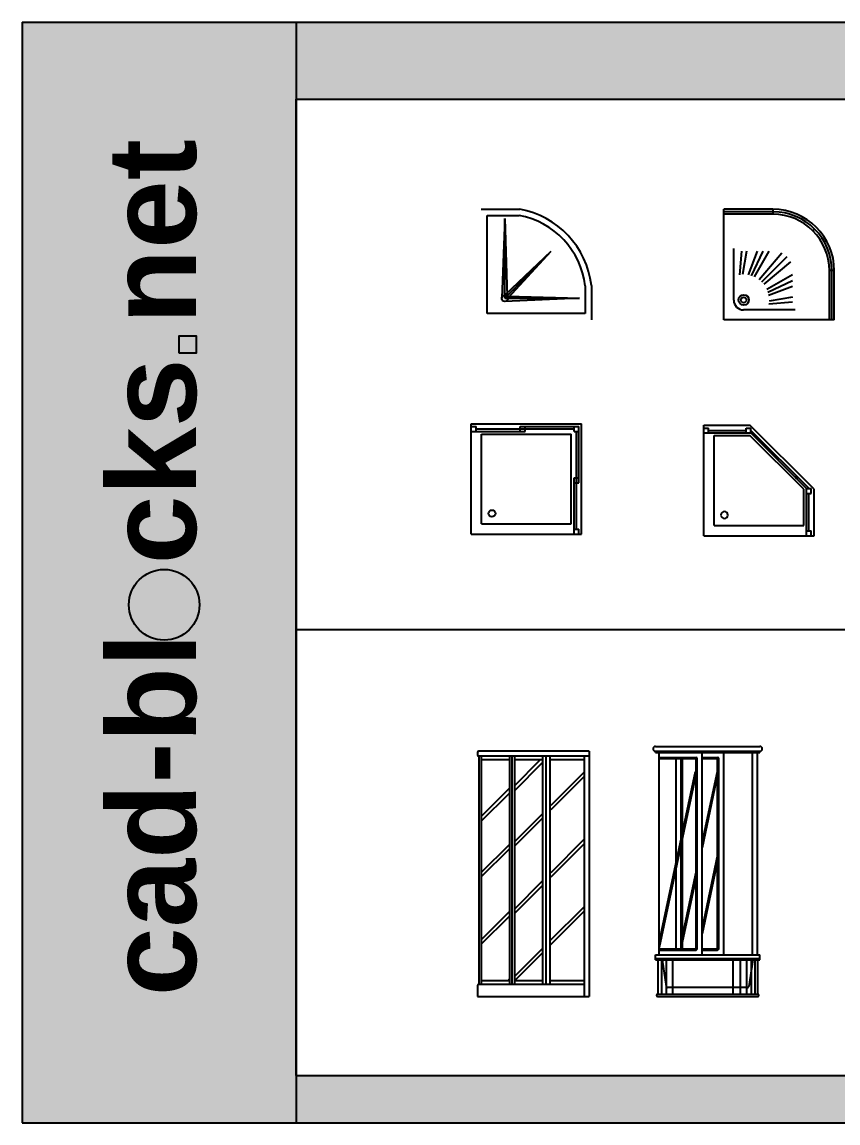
# Model space of a CAD drawing. Header units: millimetres. Extents: x 762 to 17577, y 6915 to 15891.
# Drawn here: x 762 to 7420, y 6915 to 15891 of the extents above; entities that cross this region are included whole.
import ezdxf

# ---------------------------------------------------------------- set-up
doc = ezdxf.new("R2010")
doc.units = ezdxf.units.MM
doc.linetypes.add('ACAD_ISO02W100', pattern=[15, 12, -3])
doc.layers.add('www.cad-blocks.net', color=7, linetype='Continuous')
doc.styles.get("Standard").update_dxf_attribs({"font": 'arial.ttf'})

# ---------------------------------------------------------------- blocks, each defined once
blk = doc.blocks.new('A$C0AB82853')
for p, q in [((0, 0.9, 0.01), (0.3151, 0.9, 0.01)), ((0.05, 0.05, 0.01), (0.05, 0.85, 0.01)), ((0.05, 0.85, 0.01), (0.3106, 0.85, 0.01)), ((0.194, 0.8263, 0.01), (0.1686, 0.1757, 0.01)), ((0.194, 0.8263, 0.01), (0.2119, 0.1928, 0.01)), ((0.194, 0.1747, 0.01), (0.194, 0.8263, 0.01)), ((0.5691, 0.5551, 0.01), (0.194, 0.2001, 0.01)), ((0.194, 0.1747, 0.01), (0.5691, 0.5551, 0.01)), ((0.5691, 0.5551, 0.01), (0.2195, 0.1747, 0.01)), ((0.85, 0.2768, 0.01), (0.85, 0.05, 0.01)), ((0.9, 0.2798, 0.01), (0.9, 0, 0.01)), ((0.2119, 0.1928, 0.01), (0.8034, 0.1747, 0.01)), ((0.194, 0.1747, 0.01), (0.8034, 0.1747, 0.01)), ((0.8034, 0.1747, 0.01), (0.1951, 0.1492, 0.01)), ((0.85, 0.05, 0.01), (0.05, 0.05, 0.01))]:
    blk.add_line(p, q)
blk.add_circle((0.194, 0.1747, 0.01), 0.0255)
for radius, start, end in [(0.7158, 6.77666, 79.87429), (0.6658, 7.02683, 79.49992)]:
    blk.add_arc((0.1892, 0.1954, 0.01), radius, start, end)
blk = doc.blocks.new('A$C0EAB536B')
for p, q in [((0, 0), (0, 0.9)), ((0.4, 0.9), (0, 0.9)), ((0.4, 0.9), (0.4, 0.86)), ((0.4, 0.88), (0, 0.88)), ((0.4, 0.86), (0, 0.86)), ((0.7394, 0.7394), (0.7253, 0.7253)), ((0.08, 0.16), (0.08, 0.58)), ((0.1434, 0.56), (0.1263, 0.3652)), ((0.1839, 0.56), (0.15, 0.3678)), ((0.2696, 0.56), (0.1985, 0.3646)), ((0.3163, 0.56), (0.2224, 0.3587)), ((0.367, 0.56), (0.2457, 0.3498)), ((0.4721, 0.5428), (0.2885, 0.324)), ((0.5131, 0.5131), (0.3073, 0.3073)), ((0.5428, 0.4721), (0.324, 0.2885)), ((0.56, 0.367), (0.3498, 0.2457)), ((0.9, 0.4), (0.86, 0.4)), ((0.86, 0), (0.86, 0.4)), ((0.88, 0), (0.88, 0.4)), ((0.9, 0), (0.9, 0.4)), ((0.56, 0.3163), (0.3587, 0.2224)), ((0.56, 0.2696), (0.3646, 0.1985)), ((0.56, 0.1839), (0.3678, 0.15)), ((0.56, 0.1434), (0.3652, 0.1263)), ((0.58, 0.08), (0.16, 0.08)), ((0.9, 0), (0, 0))]:
    blk.add_line(p, q)
for radius in [0.0424, 0.0224]:
    blk.add_circle((0.1611, 0.1611), radius)
for centre, radius, start, end in [((0.4, 0.4), 0.5, 0, 90), ((0.4, 0.4), 0.48, 0, 90), ((0.4, 0.4), 0.46, 0, 90), ((0.16, 0.16), 0.08, 180, 270)]:
    blk.add_arc(centre, radius, start, end)
blk = doc.blocks.new('A$C283B2D5E')
for p, q in [((0, 1.99, -0.2246), (0, 1.97, -0.2246)), ((0.91, 2, -0.2246), (0.01, 2, -0.2246)), ((0.91, 2, -0.2246), (0.91, 0, -0.2246)), ((0.01, 1.96, -0.2246), (0.01, 0.1, -0.2246)), ((0.91, 1.96, -0.2246), (0.01, 1.96, -0.2246)), ((0.03, 1.96, -0.2246), (0.03, 0.1, -0.2246)), ((0.26, 1.93, -0.2246), (0.03, 1.93, -0.2246)), ((0.26, 1.96, -0.2246), (0.26, 0.1, -0.2246)), ((0.28, 1.96, -0.2246), (0.28, 0.1, -0.2246)), ((0.3, 1.96, -0.2246), (0.3, 0.1, -0.2246)), ((0.53, 1.93, -0.2246), (0.3, 1.93, -0.2246)), ((0.3, 1.7196, -0.2246), (0.5106, 1.93, -0.2246)), ((0.3, 1.6789, -0.2246), (0.53, 1.9087, -0.2246)), ((0.53, 1.96, -0.2246), (0.53, 0.1, -0.2246)), ((0.5577, 1.96, -0.2246), (0.5577, 0.1, -0.2246)), ((0.59, 1.96, -0.2246), (0.59, 0.1, -0.2246)), ((0.87, 1.93, -0.2246), (0.59, 1.93, -0.2246)), ((0.87, 1.96, -0.2246), (0.87, 0, -0.2246)), ((0.6, 1.5605, -0.2246), (0.87, 1.8303, -0.2246)), ((0.6, 1.5256, -0.2246), (0.87, 1.7954, -0.2246)), ((0.03, 1.4698, -0.2246), (0.26, 1.6996, -0.2246)), ((0.03, 1.4292, -0.2246), (0.26, 1.659, -0.2246)), ((0.3, 1.2608, -0.2246), (0.53, 1.4905, -0.2246)), ((0.3, 1.2259, -0.2246), (0.53, 1.4557, -0.2246)), ((0.6, 1.0127, -0.2246), (0.87, 1.2825, -0.2246)), ((0.03, 1.011, -0.2246), (0.26, 1.2408, -0.2246)), ((0.03, 0.9762, -0.2246), (0.26, 1.206, -0.2246)), ((0.6, 0.9764, -0.2246), (0.87, 1.2462, -0.2246)), ((0.3, 0.713, -0.2246), (0.53, 0.9428, -0.2246)), ((0.3, 0.6767, -0.2246), (0.53, 0.9065, -0.2246)), ((0.59, 0.4535, -0.2246), (0.87, 0.7333, -0.2246)), ((0.03, 0.4633, -0.2246), (0.26, 0.693, -0.2246)), ((0.03, 0.427, -0.2246), (0.26, 0.6568, -0.2246)), ((0.59, 0.4172, -0.2246), (0.87, 0.697, -0.2246)), ((0.3, 0.1638, -0.2246), (0.53, 0.3936, -0.2246)), ((0.3025, 0.13, -0.2246), (0.53, 0.3573, -0.2246)), ((0.0002, 0.09, -0.2246), (0.0002, 0, -0.2246)), ((0.87, 0.1, -0.2246), (0.0102, 0.1, -0.2246)), ((0.26, 0.13, -0.2246), (0.03, 0.13, -0.2246)), ((0.2461, 0.13, -0.2246), (0.26, 0.1438, -0.2246)), ((0.53, 0.13, -0.2246), (0.3, 0.13, -0.2246)), ((0.87, 0.13, -0.2246), (0.59, 0.13, -0.2246))]:
    blk.add_line(p, q)
at = {"linetype": 'ByBlock'}
blk.add_line((0.0002, 0, -0.2246), (0.91, 0, -0.2246), dxfattribs=at)
for centre, start, end in [((0.01, 1.99, -0.2246), 90, 180), ((0.01, 1.97, -0.2246), 180, 270), ((0.0102, 0.09, -0.2246), 90, 180)]:
    blk.add_arc(centre, 0.01, start, end)
blk = doc.blocks.new('A$C2CD43210')
for p, q in [((0, 0.8381), (0, 0.9)), ((0, 0.9), (0.9, 0.9)), ((0.9, 0), (0.9, 0.9)), ((0, 0.8775), (0.0394, 0.8775)), ((0, 0.8775), (0.0394, 0.8775)), ((0, 0.8381), (0.4387, 0.8381)), ((0, 0), (0, 0.8381)), ((0, 0.8381), (0.0394, 0.8381)), ((0.0394, 0.8381), (0.0394, 0.8775)), ((0.0394, 0.8578), (0.3994, 0.8578)), ((0.0844, 0.0844), (0.0844, 0.8156)), ((0.0844, 0.8156), (0.8156, 0.8156)), ((0.3994, 0.8775), (0.4387, 0.8775)), ((0.3994, 0.8381), (0.3994, 0.8775)), ((0.3994, 0.8775), (0.8775, 0.8775)), ((0.3994, 0.8578), (0.4387, 0.8578)), ((0.3994, 0.8381), (0.4387, 0.8381)), ((0.4387, 0.8381), (0.4387, 0.8775)), ((0.4387, 0.8578), (0.8381, 0.8578)), ((0.8156, 0.0844), (0.8156, 0.8156)), ((0.8381, 0.8381), (0.8381, 0.8775)), ((0.8381, 0.8775), (0.8775, 0.8775)), ((0.8381, 0.8381), (0.8775, 0.8381)), ((0.8578, 0.4584), (0.8578, 0.8381)), ((0.8775, 0.8381), (0.8775, 0.8775)), ((0.8775, 0.4191), (0.8775, 0.8381)), ((0.8381, 0.4191), (0.8381, 0.4584)), ((0.8381, 0.4584), (0.8775, 0.4584)), ((0.8578, 0.4191), (0.8578, 0.4584)), ((0.8775, 0.4191), (0.8775, 0.4584)), ((0.8381, 0), (0.8381, 0.4191)), ((0.8381, 0.4191), (0.8775, 0.4191)), ((0.8578, 0.0394), (0.8578, 0.4191)), ((0, 0), (0.9, 0)), ((0.0844, 0.0844), (0.8156, 0.0844)), ((0.8381, 0), (0.8381, 0.0394)), ((0.8381, 0.0394), (0.8775, 0.0394)), ((0.8381, 0), (0.8775, 0)), ((0.8775, 0), (0.8775, 0.0394)), ((0.8775, 0), (0.8775, 0.0394))]:
    blk.add_line(p, q)
blk.add_circle((0.1687, 0.1687), 0.0281)
blk = doc.blocks.new('A$C47CA44A7')
for p, q in [((0, 0.9), (0.9, 0.9)), ((0, 0.9), (0, 0)), ((0.8381, 0.9), (0.8381, 0.8606)), ((0.8775, 0.9), (0.8775, 0.8606)), ((0.8775, 0.9), (0.8775, 0.8606)), ((0.9, 0.9), (0.9, 0.5206)), ((0.0844, 0.8156), (0.8156, 0.8156)), ((0.0844, 0.8156), (0.0844, 0.0844)), ((0.8156, 0.8156), (0.8156, 0.5206)), ((0.8381, 0.8838), (0.8381, 0.5156)), ((0.8381, 0.8606), (0.8775, 0.8606)), ((0.8578, 0.8606), (0.8578, 0.555)), ((0.8381, 0.555), (0.8775, 0.555)), ((0.8381, 0.555), (0.8381, 0.5156)), ((0.8775, 0.555), (0.8775, 0.5156)), ((0.9, 0.5206), (0.3762, 0)), ((0.8156, 0.5206), (0.3763, 0.0844)), ((0.8597, 0.5156), (0.3844, 0.042)), ((0.8381, 0.5156), (0.3844, 0.0619)), ((0.8381, 0.5156), (0.8775, 0.5156)), ((0, 0.0619), (0.345, 0.0619)), ((0, 0.0619), (0.0394, 0.0619)), ((0, 0.0225), (0.0394, 0.0225)), ((0, 0.0225), (0.0394, 0.0225)), ((0, 0), (0.3762, 0)), ((0.0394, 0.0619), (0.0394, 0.0225)), ((0.0394, 0.0422), (0.345, 0.0422)), ((0.0844, 0.0844), (0.3763, 0.0844)), ((0.345, 0.0619), (0.345, 0.0225)), ((0.345, 0.0619), (0.3844, 0.0619)), ((0.345, 0.0225), (0.3844, 0.0225)), ((0.3844, 0.0619), (0.3844, 0.0225))]:
    blk.add_line(p, q)
for centre, radius in [((0.1687, 0.7313), 0.0281), ((0.7573, 0.4247), 0.00749), ((0.7573, 0.4247), 0.00594), ((0.7573, 0.4247), 0.00485)]:
    blk.add_circle(centre, radius)
blk = doc.blocks.new('A$C5E393CB6')
for p, q in [((0.02, 2.04), (0.8707, 2.04)), ((0.02, 2), (0.8707, 2)), ((0.02, 1.99), (0.02, 2)), ((0.02, 1.99), (0.8707, 1.99)), ((0.05, 0.34), (0.05, 1.99)), ((0.4, 0.34), (0.4, 1.99)), ((0.5766, 0.34), (0.5766, 1.99)), ((0.8118, 0.34), (0.8118, 1.99)), ((0.8518, 0.34), (0.8518, 1.99)), ((0.8707, 1.99), (0.8707, 2)), ((0.05, 1.95), (0.35, 1.95)), ((0.05, 1.94), (0.35, 1.94)), ((0.1866, 1.94), (0.1866, 0.39)), ((0.2266, 1.94), (0.2266, 0.39)), ((0.2366, 1.94), (0.2366, 0.39)), ((0.35, 0.39), (0.35, 1.94)), ((0.36, 0.39), (0.36, 1.94)), ((0.4, 1.95), (0.5266, 1.95)), ((0.4, 1.94), (0.5266, 1.94)), ((0.5266, 0.39), (0.5266, 1.94)), ((0.5366, 0.39), (0.5366, 1.94)), ((0.3436, 1.8333), (0.05, 0.4484)), ((0.3462, 1.7974), (0.05, 0.4002)), ((0.524, 1.846), (0.4, 1.2611)), ((0.5266, 1.81), (0.4, 1.2129)), ((0.5266, 1.1563), (0.4, 0.5591)), ((0.5266, 1.108), (0.4, 0.5109)), ((0.35, 1.0252), (0.2357, 0.4861)), ((0.35, 0.977), (0.2366, 0.442)), ((0.05, 0.39), (0.35, 0.39)), ((0.05, 0.38), (0.35, 0.38)), ((0.4, 0.39), (0.5266, 0.39)), ((0.4, 0.38), (0.5266, 0.38)), ((0.02, 0.34), (0.8707, 0.34)), ((0.02, 0.3), (0.02, 0.34)), ((0.02, 0.31), (0.8707, 0.31)), ((0.02, 0.3), (0.8707, 0.3)), ((0.0396, 0.3), (0.0396, 0.02)), ((0.04, 0.02), (0.04, 0.3)), ((0.07, 0.02), (0.07, 0.3)), ((0.11, 0.02), (0.11, 0.3)), ((0.16, 0.02), (0.16, 0.3)), ((0.6511, 0.3), (0.6511, 0.02)), ((0.7111, 0.3), (0.7111, 0.02)), ((0.7611, 0.3), (0.7611, 0.02)), ((0.8011, 0.3), (0.8011, 0.02)), ((0.8311, 0.3), (0.8311, 0.02)), ((0.8511, 0.3), (0.8511, 0.02)), ((0.8707, 0.3), (0.8707, 0.34)), ((0.0372, 0.02), (0.8535, 0.02)), ((0.0372, 0), (0.8535, 0))]:
    blk.add_line(p, q)
at = {"linetype": 'ACAD_ISO02W100'}
for p, q in [((0.0729, 0.3), (0.1075, 0.083)), ((0.8146, 0.3), (0.78, 0.083)), ((0.7701, 0.0746), (0.1174, 0.0746))]:
    blk.add_line(p, q, dxfattribs=at)
for centre, radius, start, end in [((0.02, 2.02), 0.02, 90, 270), ((0.8707, 2.02), 0.02, 270, 90), ((0.35, 1.94), 0.01, 0, 90), ((0.5266, 1.94), 0.01, 0, 90), ((0.35, 0.39), 0.01, 270, 0), ((0.5266, 0.39), 0.01, 270, 0), ((0.0372, 0.01), 0.01, 90, 270), ((0.8535, 0.01), 0.01, 270, 90)]:
    blk.add_arc(centre, radius, start, end)
for centre, start, end in [((0.1174, 0.0846), 189.06375, 270), ((0.7701, 0.0846), 270, 350.93625)]:
    blk.add_arc(centre, 0.01, start, end, dxfattribs=at)
blk = doc.blocks.new('FORMAT')
at = {"layer": 'www.cad-blocks.net', "true_color": 0x444444}
blk.add_hatch(color=250, dxfattribs=at).paths.add_polyline_path([(2999.8, 15891.2), (762.4, 15891.2), (762.4, 6915.3), (2999.8, 6915.3)])
at = {"layer": 'www.cad-blocks.net', "true_color": 0x546d8e}
h = blk.add_hatch(color=155, dxfattribs=at)
h.set_gradient(color1=(68, 68, 68), color2=(84, 109, 142), tint=1)
h.paths.add_polyline_path([(2999.8, 15891.2), (2999.8, 15262.5), (17577.1, 15262.5), (17577.1, 15891.2)])
for points in [[(2043.3, 13332.1), (2043.3, 13191.4), (2184.3, 13191.4), (2184.3, 13332.1)], [(1634.1, 11140.2, 1), (2210.5, 11140.2, 1)]]:
    blk.add_hatch(color=155, dxfattribs=at).paths.add_polyline_path(points)
h = blk.add_hatch(color=155, dxfattribs=at)
h.set_gradient(color1=(68, 68, 68), color2=(84, 109, 142), tint=1)
h.paths.add_polyline_path([(2999.8, 7303), (2999.8, 6915.3), (17577.1, 6915.3), (17577.1, 7303)])
at = {"layer": 'www.cad-blocks.net', "color": 250, "true_color": 0x444444}
for p, q in [((762.4, 15891.2), (2999.8, 15891.2)), ((762.4, 15891.2), (762.4, 6915.3)), ((2999.8, 15891.2), (2999.8, 6915.3)), ((762.4, 6915.3), (2999.8, 6915.3))]:
    blk.add_line(p, q, dxfattribs=at)
at = {"layer": 'www.cad-blocks.net'}
blk.add_line((2999.8, 15891.2), (2999.8, 6915.3), dxfattribs=at)
at = {"layer": 'www.cad-blocks.net', "color": 155, "true_color": 0x546d8e}
for p, q in [((2999.8, 15891.2), (17577.1, 15891.2)), ((2999.8, 7303), (2999.8, 15262.5)), ((2999.8, 15262.5), (17577.1, 15262.5)), ((2999.8, 15262.5), (17577.1, 15262.5)), ((2999.8, 15262.5), (2999.8, 7303)), ((2999.8, 15262.5), (17577.1, 15262.5)), ((2999.8, 10938.9), (17577.1, 10938.9)), ((2999.8, 7303), (17577.1, 7303)), ((2999.8, 7303), (17577.1, 7303)), ((2999.8, 7303), (17577.1, 7303)), ((2999.8, 7303), (17577.1, 7303)), ((2999.8, 6915.3), (17577.1, 6915.3))]:
    blk.add_line(p, q, dxfattribs=at)
blk.add_lwpolyline([(2043.3, 13191.4), (2043.3, 13332.1), (2184.3, 13332.1), (2184.3, 13191.4)], close=True, dxfattribs=at)
blk.add_circle((1922.3, 11140.2), 288.2, dxfattribs=at)
at = {"layer": 'www.cad-blocks.net', "insert": (1462, 7949.5), "char_height": 720, "attachment_point": 1, "rotation": 90}
blk.add_mtext_dynamic_manual_height_columns('{\\fArial|b1|i0|c0|p34;\\C255;\\c16777215;cad-bl  cks net}', width=33614.951, gutter_width=12.5, heights=[0], dxfattribs=at)

msp = doc.modelspace()

# ---------------------------------------------------------------- block references
at = {"color": 7, "xscale": 1000, "yscale": 1000, "zscale": 1000}
for name, p in [('A$C0AB82853', (4508, 13464.3, -10)), ('A$C0EAB536B', (6489.7, 13464.3)), ('A$C2CD43210', (4428.1, 11715.9)), ('A$C5E393CB6', (5911.6, 7945.5)), ('A$C283B2D5E', (4479.4, 7945.5, 224.6))]:
    msp.add_blockref(name, p, dxfattribs=at)
at = {"color": 7, "xscale": -1000, "yscale": 1000, "zscale": 1000, "rotation": 180}
msp.add_blockref('A$C47CA44A7', (6324.8, 12603.3), dxfattribs=at)
at = {"layer": 'www.cad-blocks.net'}
msp.add_blockref('FORMAT', (0, 0), dxfattribs=at)

doc.saveas('drawing.dxf')
